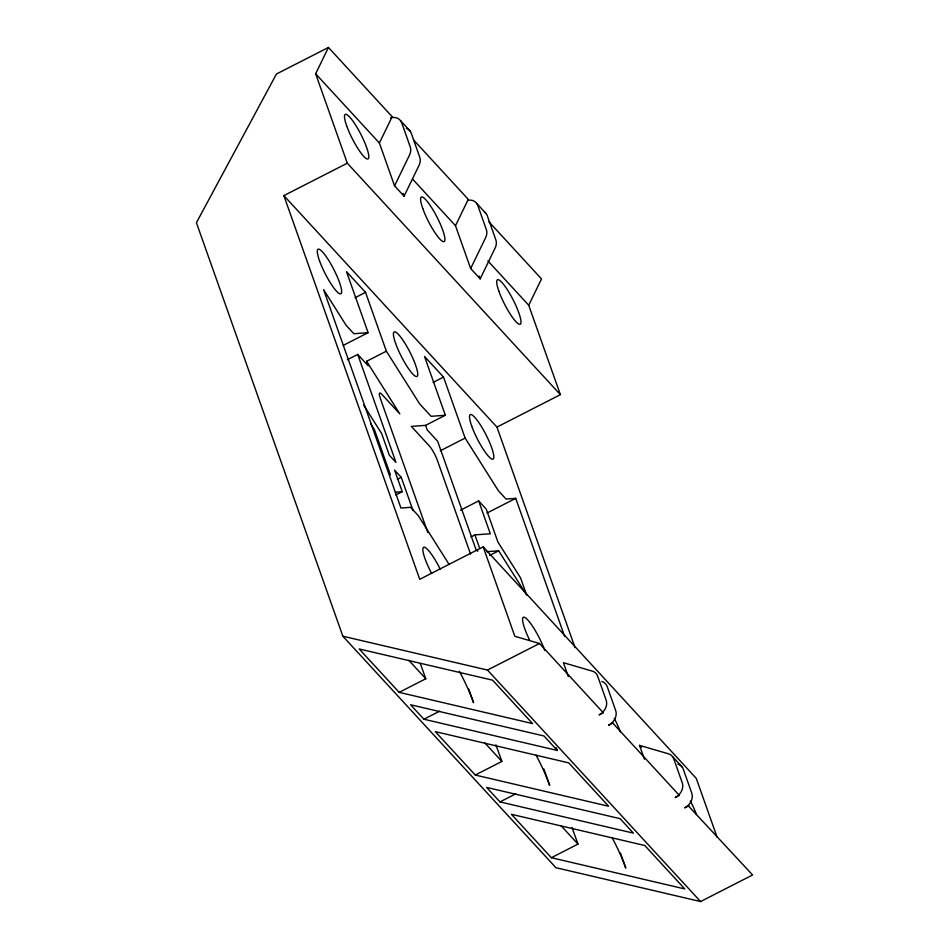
<?xml version="1.0" encoding="UTF-8"?>
<svg xmlns="http://www.w3.org/2000/svg" width="949" height="949" viewBox="0 0 949 949"><rect width="100%" height="100%" fill="white"/><g stroke="black" fill="none" stroke-linecap="round" stroke-linejoin="round"><path stroke-width="1.42" d="M347.31 163.192L283.87 195.613L496.944 427.097L560.385 394.665L347.31 163.192L315.649 73.785L328.437 47.45L392.174 116.691L379.386 143.014L394.559 185.862L404.072 196.194L419.031 165.375A11.898 9.609 -42.6 0 0 419.755 157.226L411.225 133.145A11.898 9.609 -42.6 0 0 406.338 128.281M394.559 185.862L409.529 155.031A11.898 9.609 -42.6 0 0 410.241 146.893L401.712 122.812A11.898 9.609 -42.6 0 0 390.49 117.842M484.548 212.066A11.898 9.609 -42.6 0 1 487.323 215.814L495.853 239.895A11.898 9.609 -42.6 0 1 495.129 248.045L480.17 278.864L470.657 268.531L455.484 225.696L468.272 199.361L413.61 139.977M470.657 268.531L485.627 237.713A11.898 9.609 -42.6 0 0 486.339 229.563L477.81 205.482A11.898 9.609 -42.6 0 0 467.845 200.227M560.385 394.665L528.723 305.258L541.511 278.935L488.735 221.592M328.437 47.45L276.432 74.022L196.419 222.707L342.85 636.21L555.924 867.694L700.576 901.55L752.581 874.978L688.037 805.499M355.08 297.701L365.531 292.351L386.362 351.189L419.612 403.835L431.107 416.314L445.342 415.259L424.511 356.433L443.527 377.097L465.129 438.082L498.427 490.799L506.042 499.067L515.734 498.355L564.513 636.103M343.277 345.365L368.105 332.672L346.504 271.687L365.531 292.351M347.334 359.73L357.726 354.416L368.2 365.78L366.599 361.296L386.362 351.189M433.076 382.435L443.527 377.097M470.574 554.086L437.43 460.49A11.898 2.289 62.9 0 0 429.375 446.006L411.344 426.409L425.579 425.366L445.342 415.259M440.3 450.775L465.129 438.082M397.358 479.34L401.261 477.347L413.04 510.598M395.745 495.022L402.246 491.701L394.606 470.123L401.261 477.347M460.467 510.206L478.664 500.906L486.279 509.174L497.917 542.033L520.562 577.882L526.659 595.094L498.676 550.811L486.707 551.689M486.991 513.053L515.734 498.355M471.001 536.897L474.903 534.904L490.301 533.765L478.664 500.906M717.041 837.042L696.269 778.37L483.195 546.885L419.743 579.317L283.87 195.613M489.577 555.462L498.676 550.811M399.161 692.355L532.555 723.589L492.602 680.184L359.208 648.962L399.161 692.355L425.781 678.76L420.312 663.553M342.85 636.21L487.501 670.065L539.507 643.493L603.244 712.735L599.08 714.858A11.898 9.609 -42.6 0 0 601.381 713.387M423.895 719.223L557.288 750.457L543.979 735.985L410.585 704.763L423.895 719.223L439.636 711.192M475.259 775.036L608.653 806.259L568.7 762.854L435.306 731.632L475.259 775.036L501.879 761.43L495.912 744.835M677.479 796.057A11.898 9.609 -42.6 0 1 675.178 797.528L679.342 795.404L612.757 723.067L608.594 725.19A11.898 9.609 -42.6 0 0 615.699 710.564L607.17 686.483A11.898 9.609 -42.6 0 0 601.785 681.453M499.993 801.905L633.386 833.127L620.077 818.655L486.683 787.433L499.993 801.905L515.734 793.862M551.357 857.706L684.751 888.928L644.798 845.523L511.404 814.301L551.357 857.706L577.977 844.1L572.01 827.504M688.855 805.737L684.692 807.86A11.898 9.609 -42.6 0 0 691.797 793.234L683.268 769.153A11.898 9.609 -42.6 0 0 677.883 764.123M368.105 332.672L353.847 333.728L346.231 325.46L323.585 289.611L400.941 508.047L410.644 507.335L418.248 515.604L449.233 564.643M395.247 492.223L402.246 491.701M539.507 643.493L514.844 636.293L483.195 546.885M603.244 712.735L602.425 712.485A11.898 9.609 -42.6 0 0 606.186 700.232L597.656 676.151A11.898 9.609 -42.6 0 0 592.283 671.121L563.409 662.699L568.309 676.518M611.939 722.83L612.757 723.067M644.407 759.188L639.507 745.368L668.381 753.791A11.898 9.609 -42.6 0 1 673.754 758.82L682.284 782.901A11.898 9.609 -42.6 0 1 678.523 795.167L679.342 795.404M400.597 120.713L410.11 131.045M476.695 203.383L486.208 213.715M315.649 73.785L379.386 143.014M412.744 179.266L455.484 225.696M487.905 260.904L528.723 305.258M672.544 756.59L682.058 766.922M477.798 551.322L475.888 549.257L437.631 441.226L427.169 429.861L425.579 425.366M639.507 745.368L641.417 747.432M487.501 670.065L700.576 901.55M408.805 660.314L425.781 678.76M484.903 742.984L501.879 761.43M561.001 825.654L577.977 844.1M366.599 361.296L399.849 413.93L381.818 394.333A11.898 2.289 62.9 0 0 380.359 398.485L427.845 532.591M363.704 405.164L381.688 433.634L389.327 455.212L395.982 462.448L357.726 354.416M370.573 423.598L374.464 429.755L390.454 474.915M479.186 276.1L480.17 278.864M496.944 427.097L575.011 647.55M403.088 193.43L404.072 196.194M620.456 853.044L625.771 868.074A49.989 9.62 62.9 0 0 612.2 837.837M556.316 747.693L557.288 750.457M474.903 534.904L479.684 548.392M543.872 769.01L549.673 785.392A49.989 9.62 62.9 0 0 536.09 755.167M468.747 689.069L473.575 702.723A49.989 9.62 62.9 0 0 459.316 671.216M431.605 573.421A24.994 4.804 62.9 0 1 423.645 547.276A24.994 4.804 62.9 0 1 440.194 569.163M614.24 718.357A24.994 4.804 62.9 0 1 620.349 731.786M529.554 639.946A24.994 4.804 62.9 0 1 525.461 617.858A24.994 4.804 62.9 0 1 544.726 650.409M690.338 801.027A24.994 4.804 62.9 0 1 696.447 814.456M346.658 125.802A24.994 4.804 62.9 0 0 367.643 159.017A24.994 4.804 62.9 0 0 355.638 125.138A24.994 4.804 62.9 0 0 346.658 125.802M498.854 291.141A24.994 4.804 62.9 0 0 519.838 324.356A24.994 4.804 62.9 0 0 507.834 290.489A24.994 4.804 62.9 0 0 498.854 291.141M422.756 208.472A24.994 4.804 62.9 0 0 443.741 241.687A24.994 4.804 62.9 0 0 431.736 207.807A24.994 4.804 62.9 0 0 422.756 208.472M319.481 260.667A24.994 4.804 62.9 0 0 340.466 293.882A24.994 4.804 62.9 0 0 328.473 260.014A24.994 4.804 62.9 0 0 319.481 260.667M395.591 343.348A24.994 4.804 62.9 0 0 416.564 376.551A24.994 4.804 62.9 0 0 404.571 342.684A24.994 4.804 62.9 0 0 395.591 343.348M471.689 426.018A24.994 4.804 62.9 0 0 492.661 459.233A24.994 4.804 62.9 0 0 480.668 425.354A24.994 4.804 62.9 0 0 471.689 426.018"/></g></svg>
